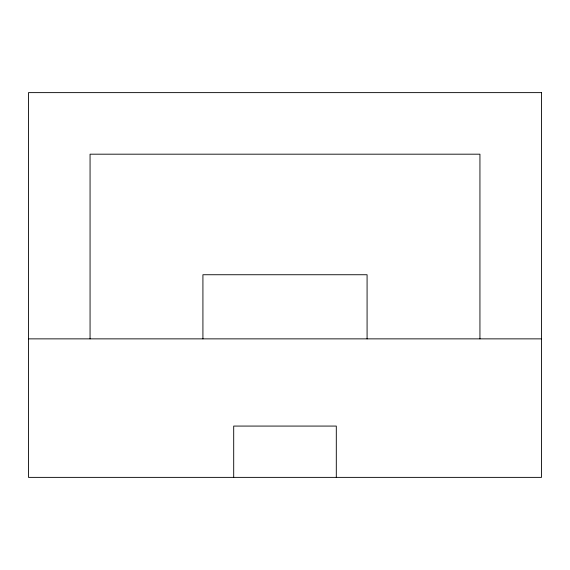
<?xml version="1.0" encoding="UTF-8"?>
<svg xmlns="http://www.w3.org/2000/svg" width="570" height="570" viewBox="0 0 570 570"><rect width="100%" height="100%" fill="white"/><g stroke="black" fill="none" stroke-linecap="round" stroke-linejoin="round"><path stroke-width="0.85" d="M28.5 338.865L541.5 338.865M479.94 338.865L479.94 154.185L90.06 154.185L90.06 338.865M367.08 338.865L367.08 274.74L202.92 274.74L202.92 338.865M336.3 477.375L336.3 426.075L233.7 426.075L233.7 477.375M541.5 92.625L28.5 92.625L28.5 477.375L541.5 477.375L541.5 92.625"/></g></svg>
